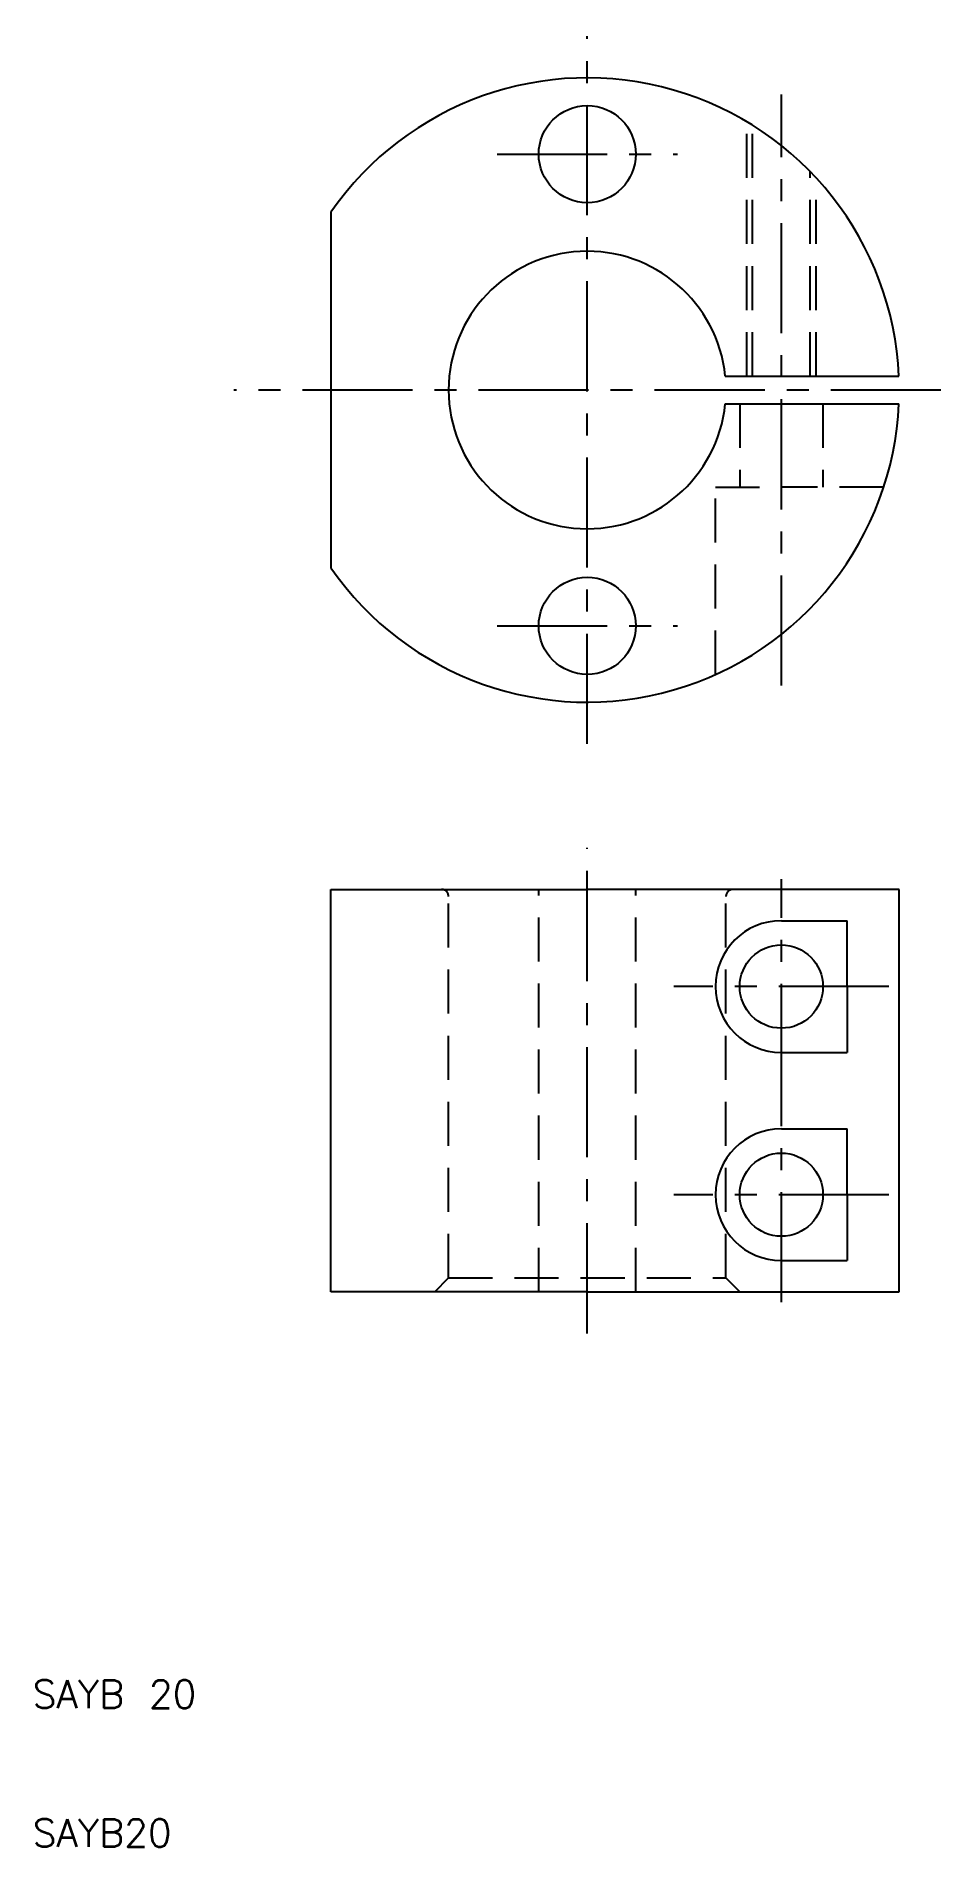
# Model space of a CAD drawing. Extents: x 10 to 76, y 10 to 140.
import ezdxf

# ---------------------------------------------------------------- set-up
doc = ezdxf.new("R2010")
doc.units = 0
doc.header["$LTSCALE"] = 0.25
doc.linetypes.add('CENTER', pattern=[50.8, 31.75, -6.35, 6.35, -6.35])
doc.linetypes.add('DASHED', pattern=[19.05, 12.7, -6.35])
doc.layers.get('0').update_dxf_attribs({"linetype": 'CONTINUOUS'})
doc.layers.add('CENTER', color=1, linetype='CENTER')
doc.styles.get("Standard").update_dxf_attribs({"font": 'txt.shx', "bigfont": 'extfont.shx'})

msp = doc.modelspace()

# ---------------------------------------------------------------- linework, layer by layer
at = {"color": 3, "linetype": 'DASHED'}
for p, q in [((61.5, 116), (61.5, 134.34)), ((61.93, 116), (61.93, 134.07)), ((66.07, 116), (66.07, 130.75)), ((66.5, 116), (66.5, 130.3)), ((61, 114), (61, 108)), ((67, 114), (67, 108)), ((59.25, 94.49), (59.25, 108)), ((59.25, 108), (64, 108)), ((71.38, 108), (64, 108)), ((40, 51), (40, 78.5)), ((46.5, 50), (46.5, 79)), ((53.5, 50), (53.5, 79)), ((60, 51), (60, 78.5)), ((39, 50), (40, 51)), ((40, 51), (60, 51)), ((60, 51), (61, 50))]:
    msp.add_line(p, q, dxfattribs=at)
for p, q in [((31.5, 127.81), (31.5, 102.19)), ((59.95, 116), (72.48, 116)), ((59.95, 114), (72.48, 114)), ((31.5, 50), (31.5, 79)), ((31.5, 79), (50, 79)), ((72.5, 79), (50, 79)), ((72.5, 50), (72.5, 79)), ((64, 76.75), (68.75, 76.75)), ((68.75, 72), (68.75, 76.75)), ((68.75, 72), (68.75, 67.25)), ((64, 67.25), (68.75, 67.25)), ((64, 61.75), (68.75, 61.75)), ((68.75, 57), (68.75, 61.75)), ((68.75, 57), (68.75, 52.25)), ((64, 52.25), (68.75, 52.25)), ((50, 50), (31.5, 50)), ((50, 50), (72.5, 50))]:
    msp.add_line(p, q)
for centre, radius in [((50, 132), 3.5), ((50, 98), 3.5), ((64, 72), 3), ((64, 57), 3)]:
    msp.add_circle(centre, radius)
for centre, radius, start, end in [((50, 115), 22.5, 2.5473, 145.3079), ((50, 115), 10, 5.7392, 354.2608), ((50, 115), 22.5, 214.6921, 357.4527), ((64, 72), 4.75, 90, 270), ((64, 57), 4.75, 90, 270)]:
    msp.add_arc(centre, radius, start, end)
for centre, start, end in [((39.5, 78.5), 0, 90), ((60.5, 78.5), 90, 180)]:
    msp.add_arc(centre, 0.5, start, end, dxfattribs=at)
at = {"layer": 'CENTER', "color": 1, "linetype": 'CENTER'}
for p, q in [((50, 89.5), (50, 140.5)), ((64, 93.69), (64, 136.31)), ((43.5, 132), (56.5, 132)), ((75.5, 115), (24.5, 115)), ((43.5, 98), (56.5, 98)), ((50, 47), (50, 82)), ((64, 64.25), (64, 79.75)), ((71.75, 72), (56.25, 72)), ((64, 49.25), (64, 64.75)), ((71.75, 57), (56.25, 57))]:
    msp.add_line(p, q, dxfattribs=at)

# ---------------------------------------------------------------- texts
for s, p in [('SAYB 20', (10, 20)), ('SAYB20', (10, 10))]:
    msp.add_text(s, height=2).set_placement(p)

doc.saveas('drawing.dxf')
